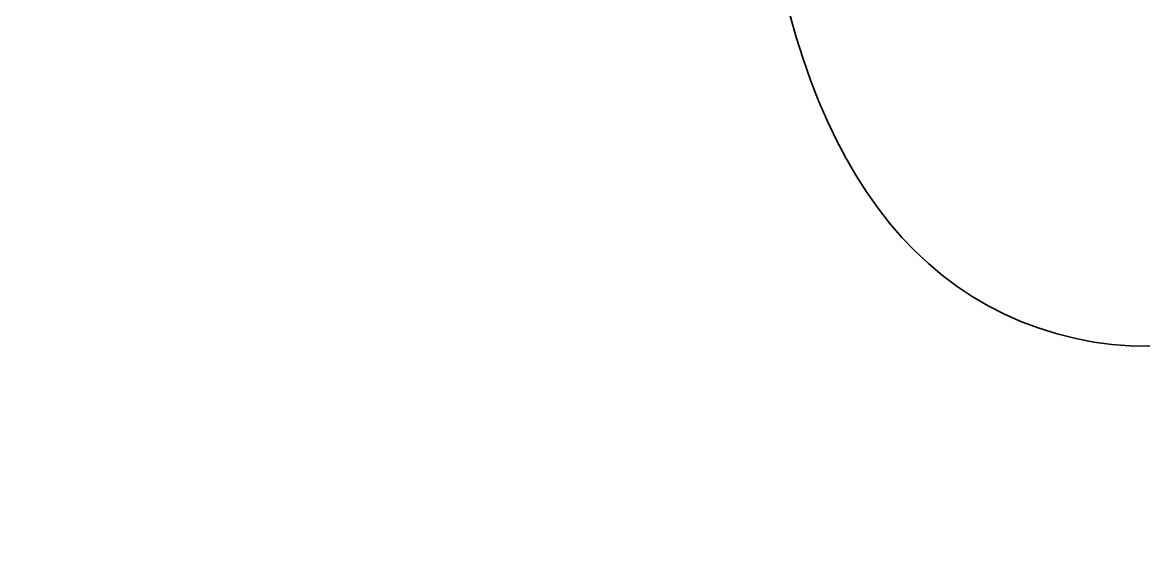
# Model space of a CAD drawing. Header units: inches. Extents: x -3.5 to 26.9, y -12.5 to 13.2.
# Drawn here: x 9.86092 to 9.90413, y -3.5427 to -3.52181 of the extents above; entities that cross this region are included whole.
import ezdxf

# ---------------------------------------------------------------- set-up
doc = ezdxf.new("R2010")
doc.units = ezdxf.units.IN
doc.header["$MEASUREMENT"] = 0
doc.layers.add('Bouquet Lantern - Floral Panels', color=7, linetype='Continuous', lineweight=0)

msp = doc.modelspace()

# ---------------------------------------------------------------- linework, layer by layer
at = {"layer": 'Bouquet Lantern - Floral Panels', "color": 250, "lineweight": 35, "true_color": 0x231f20}
for points, knots in [([(11.782058, -1.458809), (11.774002, -1.43492), (11.749697, -1.413947), (11.731363, -1.413947), (11.731363, -1.413947), (11.386363, -1.413947), (11.386363, -1.413947), (11.370113, -1.413947), (11.378586, -1.384225), (11.393863, -1.384225), (11.393863, -1.384225), (11.646502, -1.384225), (11.646502, -1.384225), (11.67928, -1.384225), (11.712752, -1.332836), (11.692613, -1.276725), (11.579836, -0.961586), (11.202197, -0.537836), (10.906225, -0.537836), (10.906225, -0.537836), (10.65053, -0.537836), (10.65053, -0.537836), (10.357614, -0.537836), (9.996502, -0.920475), (9.867891, -1.276725), (9.850947, -1.32367), (9.887197, -1.384225), (9.918169, -1.384225), (9.918169, -1.384225), (10.14803, -1.384225), (10.14803, -1.384225), (10.163586, -1.384225), (10.171086, -1.413947), (10.154697, -1.413947), (10.154697, -1.413947), (9.829836, -1.413947), (9.829836, -1.413947), (9.807891, -1.413947), (9.784558, -1.431448), (9.77678, -1.452003), (9.63678, -1.821447), (9.416363, -2.526309), (9.416363, -3.195197), (9.416363, -4.197142), (9.63678, -5.047558), (9.856502, -5.638391), (9.869419, -5.672696), (9.89553, -5.705336), (9.92428, -5.705336), (9.92428, -5.705336), (10.164141, -5.705336), (10.164141, -5.705336), (10.214558, -5.705336), (10.215669, -5.738391), (10.200808, -5.738391), (10.200808, -5.738391), (9.981502, -5.738391), (9.981502, -5.738391), (9.937336, -5.738391), (9.910947, -5.801586), (9.935113, -5.849224), (10.026502, -6.028113), (10.121641, -6.291724), (10.262336, -6.28853), (10.262336, -6.28853), (11.261919, -6.28853), (11.261919, -6.28853), (11.415669, -6.289502), (11.515252, -6.031447), (11.604419, -5.847141), (11.627336, -5.79978), (11.600391, -5.73839), (11.557058, -5.73839), (11.557058, -5.73839), (11.337058, -5.73839), (11.337058, -5.73839), (11.319558, -5.73839), (11.322614, -5.705335), (11.372753, -5.705335), (11.372753, -5.705335), (11.613447, -5.705335), (11.613447, -5.705335), (11.647614, -5.705335), (11.678586, -5.66714), (11.692336, -5.624918), (11.938864, -4.927418), (12.156225, -4.206307), (12.156225, -3.195196), (12.156225, -2.437974), (11.907614, -1.831862), (11.782058, -1.458807), (11.782058, -1.458807), (11.782058, -1.458807), (11.782058, -1.458807), (11.782058, -1.458807), (11.782058, -1.458809), (11.782058, -1.458809)], [0, 0, 0, 0, 1, 1, 1, 2, 2, 2, 3, 3, 3, 4, 4, 4, 5, 5, 5, 6, 6, 6, 7, 7, 7, 8, 8, 8, 9, 9, 9, 10, 10, 10, 11, 11, 11, 12, 12, 12, 13, 13, 13, 14, 14, 14, 15, 15, 15, 16, 16, 16, 17, 17, 17, 18, 18, 18, 19, 19, 19, 20, 20, 20, 21, 21, 21, 22, 22, 22, 23, 23, 23, 24, 24, 24, 25, 25, 25, 26, 26, 26, 27, 27, 27, 28, 28, 28, 29, 29, 29, 30, 30, 30, 31, 31, 31, 32, 32, 32, 32]), ([(9.856363, -3.761448), (9.856363, -3.761448), (9.84053, -3.805754), (9.819835, -3.843948), (9.809835, -3.862421), (9.785252, -3.902837), (9.752891, -3.944504), (9.722197, -3.726587), (9.702474, -3.495754), (9.702474, -3.260892), (9.702474, -3.220337), (9.703169, -3.180198), (9.704419, -3.140615), (9.735669, -3.14367), (9.770947, -3.134921), (9.795669, -3.11617), (9.855947, -3.081309), (9.904974, -3.022975), (9.944558, -2.954781), (9.946224, -3.023809), (9.947752, -3.126171), (9.946502, -3.247003), (9.946502, -3.247003), (9.946502, -3.287419), (9.946502, -3.287419), (9.92553, -3.305753), (9.908585, -3.32242), (9.895947, -3.336864), (9.849002, -3.383669), (9.81803, -3.47617), (9.835947, -3.537698), (9.845947, -3.572003), (9.879002, -3.60367), (9.917474, -3.598392), (9.955947, -3.593253), (9.97178, -3.560476), (9.984419, -3.528669), (10.008863, -3.466864), (10.003169, -3.380614), (10.006085, -3.314919), (10.062058, -3.269086), (10.126363, -3.220058), (10.197752, -3.169225), (10.197752, -3.169225), (10.207474, -3.533391), (10.207474, -3.533391), (10.12303, -3.641724), (10.131363, -3.790197), (10.11428, -3.958808), (10.101224, -3.875892), (10.083308, -3.70978), (9.962891, -3.791863), (9.934419, -3.811308), (9.912335, -3.854363), (9.895391, -3.910336), (9.896085, -3.860058), (9.896919, -3.811169), (9.897613, -3.768947), (9.89803, -3.74492), (9.864419, -3.738808), (9.856363, -3.761447), (9.856363, -3.761447), (9.856363, -3.761447), (9.856363, -3.761447), (9.856363, -3.761447), (9.856363, -3.761448), (9.856363, -3.761448)], [0, 0, 0, 0, 1, 1, 1, 2, 2, 2, 3, 3, 3, 4, 4, 4, 5, 5, 5, 6, 6, 6, 7, 7, 7, 8, 8, 8, 9, 9, 9, 10, 10, 10, 11, 11, 11, 12, 12, 12, 13, 13, 13, 14, 14, 14, 15, 15, 15, 16, 16, 16, 17, 17, 17, 18, 18, 18, 19, 19, 19, 20, 20, 20, 21, 21, 21, 22, 22, 22, 22]), ([(9.945669, -3.370754), (9.943308, -3.435893), (9.931224, -3.542281), (9.900808, -3.533809), (9.870391, -3.525337), (9.903724, -3.418253), (9.945669, -3.370754)], [0, 0, 0, 0, 1, 1, 1, 2, 2, 2, 2])]:
    msp.add_open_spline(points, degree=3, knots=knots, dxfattribs=at)

doc.saveas('drawing.dxf')
